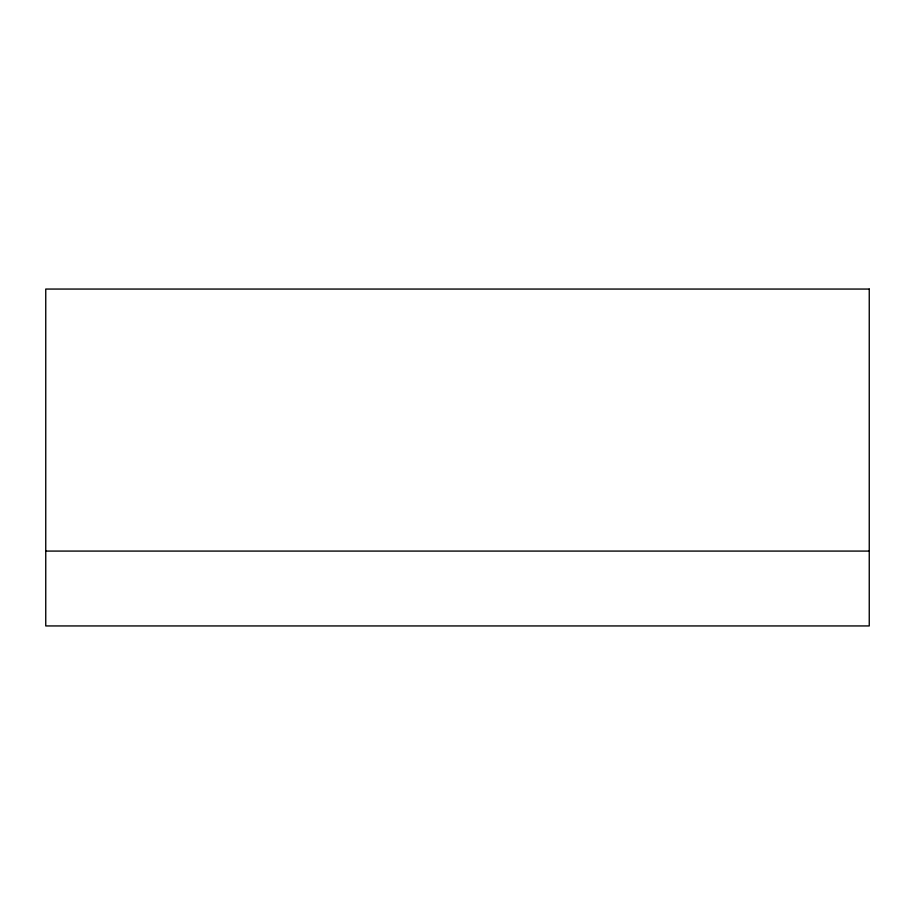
<?xml version="1.0" encoding="UTF-8"?>
<svg xmlns="http://www.w3.org/2000/svg" width="915" height="915" viewBox="0 0 915 915"><rect width="100%" height="100%" fill="white"/><g stroke="black" fill="none" stroke-linecap="round" stroke-linejoin="round"><path stroke-width="1.37" d="M45.75 551.082L869.25 551.082M869.25 289.06L45.75 289.06L45.75 625.94L869.25 625.94L869.25 289.06"/></g></svg>
